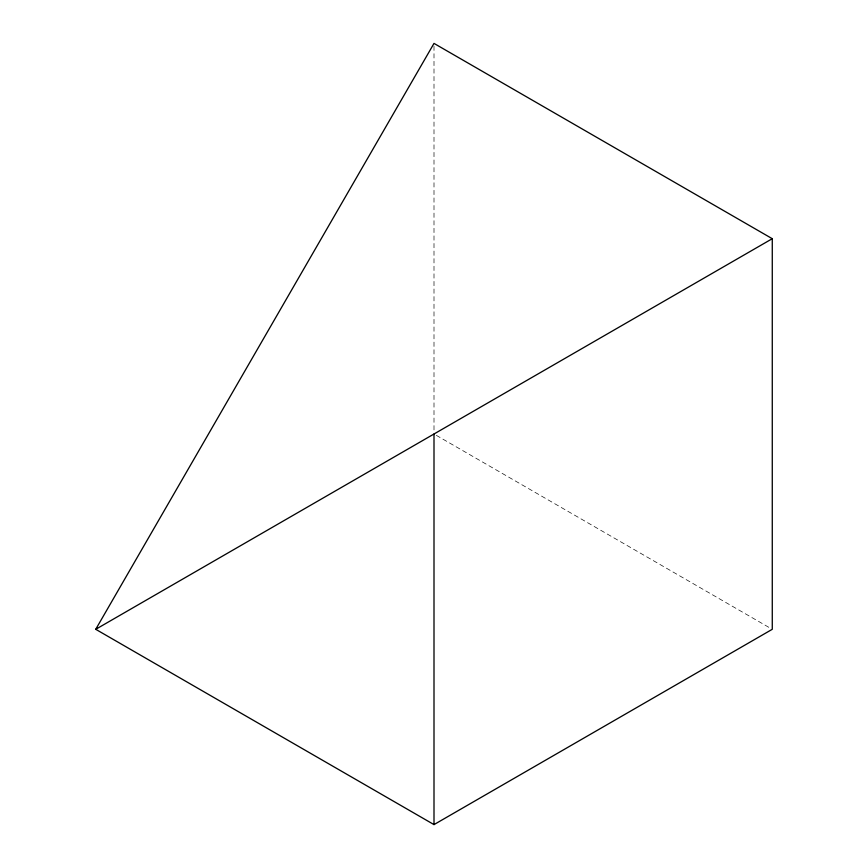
<?xml version="1.0" encoding="UTF-8"?>
<svg xmlns="http://www.w3.org/2000/svg" width="868" height="868" viewBox="0 0 868 868"><rect width="100%" height="100%" fill="white"/><g stroke="black" fill="none" stroke-linecap="round" stroke-linejoin="round"><path stroke-width="0.65" stroke-dasharray="4.34 3.25" d="M436.344 435.356L769.927 627.955M434 46.102L434 431.298"/><path stroke-width="1.3" d="M95.73 629.3L434 43.4L772.27 238.7L772.27 629.3L434 824.6L95.73 629.3L772.27 238.7M434 434L434 824.6"/></g></svg>
